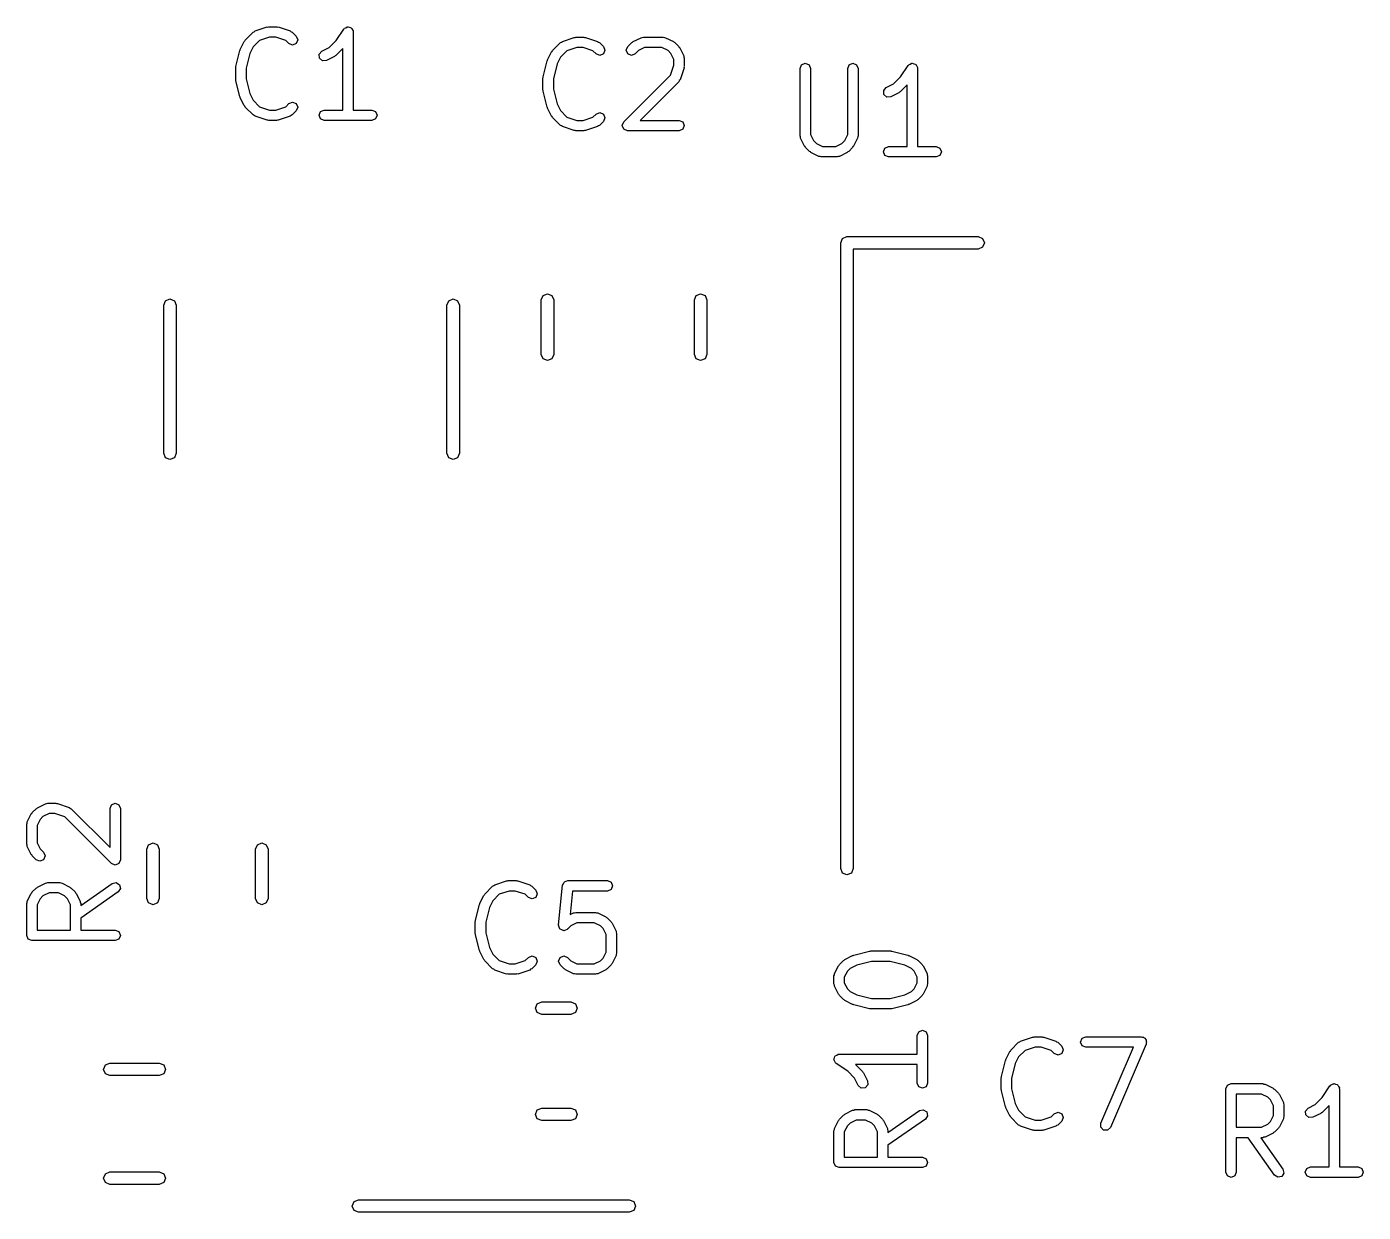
# Model space of a CAD drawing. Extents: x 122 to 172.6, y -115.2 to -66.6.
# Drawn here: x 134.01 to 146.85, y -78 to -66.61 of the extents above; entities that cross this region are included whole.
import ezdxf

# ---------------------------------------------------------------- set-up
doc = ezdxf.new("R2010")
doc.units = 0
doc.layers.add('BLACK', color=7, linetype='CONTINUOUS')

msp = doc.modelspace()

# ---------------------------------------------------------------- linework, layer by layer
at = {"layer": 'BLACK', "linetype": 'CONTINUOUS'}
for p, q in [((136.112264, -66.743825), (136.188454, -66.667635)), ((136.188454, -66.667635), (136.199205, -66.663181)), ((136.199205, -66.663181), (136.207998, -66.655556)), ((136.207998, -66.655556), (136.322284, -66.617461)), ((136.346208, -66.714895), (136.250817, -66.746691)), ((136.322284, -66.617461), (136.330492, -66.618044)), ((136.330492, -66.618044), (136.338095, -66.614895)), ((136.338095, -66.614895), (136.414286, -66.614895)), ((136.406173, -66.714895), (136.346208, -66.714895)), ((136.501561, -66.746691), (136.406173, -66.714895)), ((136.414286, -66.614895), (136.421889, -66.618044)), ((136.421889, -66.618044), (136.430097, -66.617461)), ((136.430097, -66.617461), (136.544382, -66.655556)), ((136.544382, -66.655556), (136.553172, -66.663179)), ((136.553172, -66.663179), (136.563926, -66.667634)), ((136.563926, -66.667634), (136.602022, -66.705729)), ((136.602022, -66.705729), (136.616666, -66.741084)), ((136.984953, -66.747325), (137.058398, -66.63716)), ((137.058398, -66.63716), (137.062675, -66.634295)), ((137.062675, -66.634295), (137.064645, -66.62954)), ((137.064645, -66.62954), (137.078097, -66.623967)), ((137.078097, -66.623967), (137.090195, -66.615866)), ((137.090195, -66.615866), (137.095244, -66.616864)), ((137.095244, -66.616864), (137.1, -66.614895)), ((137.1, -66.614895), (137.113452, -66.620467)), ((137.113452, -66.620467), (137.127735, -66.623293)), ((137.127735, -66.623293), (137.130599, -66.62757)), ((137.130599, -66.62757), (137.135355, -66.62954)), ((137.135355, -66.62954), (137.140927, -66.642992)), ((137.140927, -66.642992), (137.149029, -66.65509)), ((137.149029, -66.65509), (137.14803, -66.660139)), ((137.14803, -66.660139), (137.15, -66.664895)), ((137.15, -66.664895), (137.15, -67.414895)), ((139.157998, -66.755556), (139.272284, -66.717461)), ((139.272284, -66.717461), (139.280492, -66.718044)), ((139.280492, -66.718044), (139.288095, -66.714895)), ((139.288095, -66.714895), (139.364286, -66.714895)), ((139.364286, -66.714895), (139.371889, -66.718044)), ((139.371889, -66.718044), (139.380097, -66.717461)), ((139.380097, -66.717461), (139.494382, -66.755556)), ((139.837163, -66.758269), (139.913353, -66.720174)), ((139.913353, -66.720174), (139.924961, -66.719348)), ((139.924961, -66.719348), (139.935714, -66.714895)), ((139.935714, -66.714895), (140.12619, -66.714895)), ((140.12619, -66.714895), (140.136942, -66.719349)), ((140.136942, -66.719349), (140.14855, -66.720174)), ((140.14855, -66.720174), (140.224742, -66.758269)), ((136.022921, -66.995625), (136.061017, -66.843244)), ((136.061017, -66.843244), (136.0644, -66.838678)), ((136.0644, -66.838678), (136.064803, -66.833011)), ((136.064803, -66.833011), (136.102898, -66.756819)), ((136.102898, -66.756819), (136.109114, -66.751427)), ((136.109114, -66.751427), (136.112264, -66.743825)), ((136.188712, -66.808796), (136.1567, -66.87282)), ((136.250817, -66.746691), (136.188712, -66.808796)), ((136.531312, -66.776441), (136.501561, -66.746691)), ((136.566668, -66.791084), (136.531312, -66.776441)), ((136.602023, -66.77644), (136.566668, -66.791084)), ((136.616666, -66.741084), (136.602023, -66.77644)), ((136.823994, -66.877655), (136.849068, -66.848745)), ((136.849068, -66.848745), (136.918, -66.814278)), ((136.918, -66.814278), (136.984953, -66.747325)), ((137.05, -66.8237), (136.982975, -66.890726)), ((137.05, -67.414895), (137.05, -66.8237)), ((139.014803, -66.933011), (139.052898, -66.856819)), ((139.052898, -66.856819), (139.059114, -66.851427)), ((139.059114, -66.851427), (139.062264, -66.843825)), ((139.062264, -66.843825), (139.138454, -66.767635)), ((139.138454, -66.767635), (139.149205, -66.763181)), ((139.200817, -66.846691), (139.138712, -66.908796)), ((139.149205, -66.763181), (139.157998, -66.755556)), ((139.296208, -66.814895), (139.200817, -66.846691)), ((139.356173, -66.814895), (139.296208, -66.814895)), ((139.451561, -66.846691), (139.356173, -66.814895)), ((139.481312, -66.876441), (139.451561, -66.846691)), ((139.494382, -66.755556), (139.503172, -66.763179)), ((139.503172, -66.763179), (139.513926, -66.767634)), ((139.513926, -66.767634), (139.552022, -66.805729)), ((139.552022, -66.805729), (139.566666, -66.841084)), ((139.566666, -66.841084), (139.552023, -66.87644)), ((139.771428, -66.841084), (139.786073, -66.805729)), ((139.786072, -66.87644), (139.771428, -66.841084)), ((139.786073, -66.805729), (139.824169, -66.767634)), ((139.824169, -66.767634), (139.831771, -66.764485)), ((139.831771, -66.764485), (139.837163, -66.758269)), ((139.889142, -66.844082), (139.856783, -66.876441)), ((139.947517, -66.814895), (139.889142, -66.844082)), ((140.114388, -66.814895), (139.947517, -66.814895)), ((140.172764, -66.844083), (140.114388, -66.814895)), ((140.199384, -66.870704), (140.172764, -66.844083)), ((140.224742, -66.758269), (140.230133, -66.764485)), ((140.230133, -66.764485), (140.237736, -66.767635)), ((140.237736, -66.767635), (140.275831, -66.805729)), ((140.275831, -66.805729), (140.27898, -66.813333)), ((140.27898, -66.813333), (140.285197, -66.818725)), ((140.285197, -66.818725), (140.323293, -66.894916)), ((136.1567, -66.87282), (136.121428, -67.013907)), ((136.826707, -66.915826), (136.823994, -66.877655)), ((136.855617, -66.9409), (136.826707, -66.915826)), ((136.893788, -66.938187), (136.855617, -66.9409)), ((136.96998, -66.900092), (136.893788, -66.938187)), ((136.975371, -66.893875), (136.96998, -66.900092)), ((136.982975, -66.890726), (136.975371, -66.893875)), ((138.972921, -67.095625), (139.011017, -66.943244)), ((139.011017, -66.943244), (139.0144, -66.938678)), ((139.0144, -66.938678), (139.014803, -66.933011)), ((139.1067, -66.97282), (139.071428, -67.113907)), ((139.138712, -66.908796), (139.1067, -66.97282)), ((139.516668, -66.891084), (139.481312, -66.876441)), ((139.552023, -66.87644), (139.516668, -66.891084)), ((139.821427, -66.891085), (139.786072, -66.87644)), ((139.856783, -66.876441), (139.821427, -66.891085)), ((140.196774, -67.080743), (140.228571, -66.985353)), ((140.228571, -66.929078), (140.199384, -66.870704)), ((140.228571, -66.985353), (140.228571, -66.929078)), ((140.323293, -66.894916), (140.324117, -66.906525)), ((140.324117, -66.906525), (140.328571, -66.917276)), ((140.328571, -66.917276), (140.328571, -66.993466)), ((141.440476, -67.014895), (141.455121, -66.97954)), ((141.455121, -66.97954), (141.490476, -66.964895)), ((141.490476, -66.964895), (141.525831, -66.97954)), ((141.525831, -66.97954), (141.540476, -67.014895)), ((141.897619, -67.014895), (141.912264, -66.97954)), ((141.912264, -66.97954), (141.947619, -66.964895)), ((141.947619, -66.964895), (141.982974, -66.97954)), ((141.982974, -66.97954), (141.997619, -67.014895)), ((142.477445, -66.98716), (142.481722, -66.984295)), ((142.481722, -66.984295), (142.483692, -66.97954)), ((142.483692, -66.97954), (142.497144, -66.973967)), ((142.497144, -66.973967), (142.509242, -66.965866)), ((142.509242, -66.965866), (142.514291, -66.966864)), ((142.514291, -66.966864), (142.519047, -66.964895)), ((142.519047, -66.964895), (142.532499, -66.970467)), ((142.532499, -66.970467), (142.546782, -66.973293)), ((142.546782, -66.973293), (142.549646, -66.97757)), ((142.549646, -66.97757), (142.554402, -66.97954)), ((142.554402, -66.97954), (142.559974, -66.992992)), ((136.021428, -67.007752), (136.023854, -67.001895)), ((136.021428, -67.122038), (136.021428, -67.007752)), ((136.023854, -67.001895), (136.022921, -66.995625)), ((136.121428, -67.013907), (136.121428, -67.115882)), ((138.971428, -67.107752), (138.973854, -67.101895)), ((138.971428, -67.222038), (138.971428, -67.107752)), ((138.973854, -67.101895), (138.972921, -67.095625)), ((139.071428, -67.113907), (139.071428, -67.215882)), ((139.747978, -67.52954), (140.196774, -67.080743)), ((140.326005, -67.009277), (140.28791, -67.123563)), ((140.328571, -66.993466), (140.325421, -67.001068)), ((140.325421, -67.001068), (140.326005, -67.009277)), ((141.440476, -67.662514), (141.440476, -67.014895)), ((141.540476, -67.014895), (141.540476, -67.650711)), ((141.897619, -67.65071), (141.897619, -67.014895)), ((141.997619, -67.014895), (141.997619, -67.662514)), ((142.337047, -67.164278), (142.404, -67.097325)), ((142.404, -67.097325), (142.477445, -66.98716)), ((142.559974, -66.992992), (142.568076, -67.00509)), ((142.568076, -67.00509), (142.567077, -67.010139)), ((142.567077, -67.010139), (142.569047, -67.014895)), ((142.569047, -67.014895), (142.569047, -67.764895)), ((136.023854, -67.127894), (136.021428, -67.122038)), ((136.022921, -67.134165), (136.023854, -67.127894)), ((136.061017, -67.286546), (136.022921, -67.134165)), ((136.121428, -67.115882), (136.156699, -67.256967)), ((138.973854, -67.227894), (138.971428, -67.222038)), ((138.972921, -67.234165), (138.973854, -67.227894)), ((139.011017, -67.386546), (138.972921, -67.234165)), ((139.071428, -67.215882), (139.106699, -67.356967)), ((140.275831, -67.143107), (139.904043, -67.514895)), ((140.280284, -67.132355), (140.275831, -67.143107)), ((140.28791, -67.123563), (140.280284, -67.132355)), ((142.243041, -67.227655), (142.268115, -67.198745)), ((142.245754, -67.265826), (142.243041, -67.227655)), ((142.268115, -67.198745), (142.337047, -67.164278)), ((142.402022, -67.240726), (142.394418, -67.243875)), ((142.469047, -67.1737), (142.402022, -67.240726)), ((142.469047, -67.764895), (142.469047, -67.1737)), ((136.0644, -67.291111), (136.061017, -67.286546)), ((136.064803, -67.29678), (136.0644, -67.291111)), ((136.102898, -67.37297), (136.064803, -67.29678)), ((136.156699, -67.256967), (136.188711, -67.32099)), ((136.188711, -67.32099), (136.250819, -67.383099)), ((136.501562, -67.383098), (136.531312, -67.353349)), ((136.531312, -67.353349), (136.566667, -67.338704)), ((136.566667, -67.338704), (136.602022, -67.353349)), ((136.602022, -67.353349), (136.616667, -67.388704)), ((139.106699, -67.356967), (139.138711, -67.42099)), ((142.274664, -67.2909), (142.245754, -67.265826)), ((142.312835, -67.288187), (142.274664, -67.2909)), ((142.389027, -67.250092), (142.312835, -67.288187)), ((142.394418, -67.243875), (142.389027, -67.250092)), ((136.109113, -67.37836), (136.102898, -67.37297)), ((136.112263, -67.385964), (136.109113, -67.37836)), ((136.188454, -67.462155), (136.112263, -67.385964)), ((136.199205, -67.466608), (136.188454, -67.462155)), ((136.207998, -67.474234), (136.199205, -67.466608)), ((136.322284, -67.512329), (136.207998, -67.474234)), ((136.250819, -67.383099), (136.346208, -67.414895)), ((136.346208, -67.414895), (136.406173, -67.414895)), ((136.406173, -67.414895), (136.501562, -67.383098)), ((136.544382, -67.474234), (136.430097, -67.512329)), ((136.553173, -67.466608), (136.544382, -67.474234)), ((136.563926, -67.462155), (136.553173, -67.466608)), ((136.602022, -67.424059), (136.563926, -67.462155)), ((136.616667, -67.388704), (136.602022, -67.424059)), ((136.821428, -67.464895), (136.836073, -67.42954)), ((136.836073, -67.50025), (136.821428, -67.464895)), ((136.836073, -67.42954), (136.871428, -67.414895)), ((136.871428, -67.414895), (137.05, -67.414895)), ((137.15, -67.414895), (137.328571, -67.414895)), ((137.328571, -67.414895), (137.363926, -67.42954)), ((137.363926, -67.42954), (137.378571, -67.464895)), ((137.378571, -67.464895), (137.363926, -67.50025)), ((139.0144, -67.391111), (139.011017, -67.386546)), ((139.014803, -67.39678), (139.0144, -67.391111)), ((139.052898, -67.47297), (139.014803, -67.39678)), ((139.059113, -67.47836), (139.052898, -67.47297)), ((139.062263, -67.485964), (139.059113, -67.47836)), ((139.138454, -67.562155), (139.062263, -67.485964)), ((139.138711, -67.42099), (139.200819, -67.483099)), ((139.200819, -67.483099), (139.296208, -67.514895)), ((139.356173, -67.514895), (139.451562, -67.483098)), ((139.451562, -67.483098), (139.481312, -67.453349)), ((139.481312, -67.453349), (139.516667, -67.438704)), ((139.516667, -67.438704), (139.552022, -67.453349)), ((139.552022, -67.453349), (139.566667, -67.488704)), ((139.566667, -67.488704), (139.552022, -67.524059)), ((136.330492, -67.511745), (136.322284, -67.512329)), ((136.338095, -67.514895), (136.330492, -67.511745)), ((136.414286, -67.514895), (136.338095, -67.514895)), ((136.421889, -67.511745), (136.414286, -67.514895)), ((136.430097, -67.512329), (136.421889, -67.511745)), ((136.871428, -67.514895), (136.836073, -67.50025)), ((137.1, -67.514895), (136.871428, -67.514895)), ((137.328571, -67.514895), (137.1, -67.514895)), ((137.363926, -67.50025), (137.328571, -67.514895)), ((139.149205, -67.566608), (139.138454, -67.562155)), ((139.157998, -67.574234), (139.149205, -67.566608)), ((139.272284, -67.612329), (139.157998, -67.574234)), ((139.280492, -67.611745), (139.272284, -67.612329)), ((139.288095, -67.614895), (139.280492, -67.611745)), ((139.364286, -67.614895), (139.288095, -67.614895)), ((139.296208, -67.514895), (139.356173, -67.514895)), ((139.371889, -67.611745), (139.364286, -67.614895)), ((139.380097, -67.612329), (139.371889, -67.611745)), ((139.494382, -67.574234), (139.380097, -67.612329)), ((139.503173, -67.566608), (139.494382, -67.574234)), ((139.513926, -67.562155), (139.503173, -67.566608)), ((139.552022, -67.524059), (139.513926, -67.562155)), ((139.733333, -67.564895), (139.747978, -67.52954)), ((139.747978, -67.60025), (139.733333, -67.564895)), ((139.783333, -67.614895), (139.747978, -67.60025)), ((140.278571, -67.614895), (139.783333, -67.614895)), ((139.904043, -67.514895), (140.278571, -67.514895)), ((140.278571, -67.514895), (140.313926, -67.52954)), ((140.313926, -67.60025), (140.278571, -67.614895)), ((140.313926, -67.52954), (140.328571, -67.564895)), ((140.328571, -67.564895), (140.313926, -67.60025)), ((141.444929, -67.673266), (141.440476, -67.662514)), ((141.445755, -67.684875), (141.444929, -67.673266)), ((141.48385, -67.761065), (141.445755, -67.684875)), ((141.540476, -67.650711), (141.569663, -67.709085)), ((141.569663, -67.709085), (141.596286, -67.735708)), ((141.596286, -67.735708), (141.65466, -67.764895)), ((141.783435, -67.764895), (141.841808, -67.735708)), ((141.841808, -67.735708), (141.868431, -67.709085)), ((141.868431, -67.709085), (141.897619, -67.65071)), ((141.99234, -67.684876), (141.954244, -67.761065)), ((141.993165, -67.673266), (141.99234, -67.684876)), ((141.997619, -67.662514), (141.993165, -67.673266)), ((141.490065, -67.766455), (141.48385, -67.761065)), ((141.493215, -67.774059), (141.490065, -67.766455)), ((141.53131, -67.812155), (141.493215, -67.774059)), ((141.538914, -67.815304), (141.53131, -67.812155)), ((141.544306, -67.821521), (141.538914, -67.815304)), ((141.620497, -67.859617), (141.544306, -67.821521)), ((141.632106, -67.860441), (141.620497, -67.859617)), ((141.642857, -67.864895), (141.632106, -67.860441)), ((141.795238, -67.864895), (141.642857, -67.864895)), ((141.65466, -67.764895), (141.783435, -67.764895)), ((141.80599, -67.860441), (141.795238, -67.864895)), ((141.817599, -67.859616), (141.80599, -67.860441)), ((141.893789, -67.821521), (141.817599, -67.859616)), ((141.89918, -67.815304), (141.893789, -67.821521)), ((141.906784, -67.812155), (141.89918, -67.815304)), ((141.944879, -67.774059), (141.906784, -67.812155)), ((141.948027, -67.766456), (141.944879, -67.774059)), ((141.954244, -67.761065), (141.948027, -67.766456)), ((142.240475, -67.814895), (142.25512, -67.77954)), ((142.25512, -67.85025), (142.240475, -67.814895)), ((142.25512, -67.77954), (142.290475, -67.764895)), ((142.290475, -67.864895), (142.25512, -67.85025)), ((142.290475, -67.764895), (142.469047, -67.764895)), ((142.519047, -67.864895), (142.290475, -67.864895)), ((142.747618, -67.864895), (142.519047, -67.864895)), ((142.569047, -67.764895), (142.747618, -67.764895)), ((142.747618, -67.764895), (142.782973, -67.77954)), ((142.782973, -67.85025), (142.747618, -67.864895)), ((142.782973, -67.77954), (142.797618, -67.814895)), ((142.797618, -67.814895), (142.782973, -67.85025)), ((141.83, -68.69), (141.847574, -68.647574)), ((141.847574, -68.647574), (141.89, -68.63)), ((141.89, -68.63), (143.15, -68.63)), ((143.15, -68.63), (143.192426, -68.647574)), ((143.192426, -68.647574), (143.21, -68.69)), ((141.83, -74.7), (141.83, -68.69)), ((143.15, -68.75), (141.95, -68.75)), ((141.95, -68.75), (141.95, -74.7)), ((143.192426, -68.732426), (143.15, -68.75)), ((143.21, -68.69), (143.192426, -68.732426)), ((135.33, -69.288748), (135.347574, -69.246322)), ((135.33, -70.711252), (135.33, -69.288748)), ((135.347574, -69.246322), (135.39, -69.228748)), ((135.39, -69.228748), (135.432426, -69.246322)), ((135.432426, -69.246322), (135.45, -69.288748)), ((135.45, -69.288748), (135.45, -70.711252)), ((138.05, -69.288748), (138.067574, -69.246322)), ((138.05, -70.711252), (138.05, -69.288748)), ((138.067574, -69.246322), (138.11, -69.228748)), ((138.11, -69.228748), (138.152426, -69.246322)), ((138.152426, -69.246322), (138.17, -69.288748)), ((138.17, -69.288748), (138.17, -70.711252)), ((138.955, -69.238748), (138.972574, -69.196322)), ((138.955, -69.761252), (138.955, -69.238748)), ((138.972574, -69.196322), (139.015, -69.178748)), ((139.015, -69.178748), (139.057426, -69.196322)), ((139.057426, -69.196322), (139.075, -69.238748)), ((139.075, -69.238748), (139.075, -69.761252)), ((140.425, -69.238748), (140.442574, -69.196322)), ((140.425, -69.761252), (140.425, -69.238748)), ((140.442574, -69.196322), (140.485, -69.178748)), ((140.485, -69.178748), (140.527426, -69.196322)), ((140.527426, -69.196322), (140.545, -69.238748)), ((140.545, -69.238748), (140.545, -69.761252)), ((138.972574, -69.803678), (138.955, -69.761252)), ((139.015, -69.821252), (138.972574, -69.803678)), ((139.057426, -69.803678), (139.015, -69.821252)), ((139.075, -69.761252), (139.057426, -69.803678)), ((140.442574, -69.803678), (140.425, -69.761252)), ((140.485, -69.821252), (140.442574, -69.803678)), ((140.527426, -69.803678), (140.485, -69.821252)), ((140.545, -69.761252), (140.527426, -69.803678)), ((135.347574, -70.753678), (135.33, -70.711252)), ((135.39, -70.771252), (135.347574, -70.753678)), ((135.432426, -70.753678), (135.39, -70.771252)), ((135.45, -70.711252), (135.432426, -70.753678)), ((138.067574, -70.753678), (138.05, -70.711252)), ((138.11, -70.771252), (138.067574, -70.753678)), ((138.152426, -70.753678), (138.11, -70.771252)), ((138.17, -70.711252), (138.152426, -70.753678)), ((134.058269, -74.175257), (134.064485, -74.169865)), ((134.064485, -74.169865), (134.067635, -74.162263)), ((134.067635, -74.162263), (134.105729, -74.124168)), ((134.105729, -74.124168), (134.113333, -74.121018)), ((134.113333, -74.121018), (134.118725, -74.114802)), ((134.118725, -74.114802), (134.194916, -74.076706)), ((134.229079, -74.171428), (134.170704, -74.200614)), ((134.194916, -74.076706), (134.206525, -74.075881)), ((134.206525, -74.075881), (134.217276, -74.071428)), ((134.217276, -74.071428), (134.293466, -74.071428)), ((134.285353, -74.171428), (134.229079, -74.171428)), ((134.380743, -74.203224), (134.285353, -74.171428)), ((134.293466, -74.071428), (134.301068, -74.074577)), ((134.301068, -74.074577), (134.309277, -74.073994)), ((134.309277, -74.073994), (134.423563, -74.112089)), ((134.423563, -74.112089), (134.432355, -74.119714)), ((134.432355, -74.119714), (134.443107, -74.124168)), ((134.443107, -74.124168), (134.814895, -74.495956)), ((134.814895, -74.121428), (134.82954, -74.086073)), ((134.814895, -74.495956), (134.814895, -74.121428)), ((134.82954, -74.086073), (134.864895, -74.071428)), ((134.864895, -74.071428), (134.90025, -74.086073)), ((134.90025, -74.086073), (134.914895, -74.121428)), ((134.914895, -74.121428), (134.914895, -74.616666)), ((134.014895, -74.273809), (134.019349, -74.263056)), ((134.014895, -74.464285), (134.014895, -74.273809)), ((134.019349, -74.263056), (134.020174, -74.251449)), ((134.020174, -74.251449), (134.058269, -74.175257)), ((134.144083, -74.227234), (134.114895, -74.285611)), ((134.114895, -74.285611), (134.114895, -74.452482)), ((134.170704, -74.200614), (134.144083, -74.227234)), ((134.82954, -74.652021), (134.380743, -74.203224)), ((134.019348, -74.475037), (134.014895, -74.464285)), ((134.020174, -74.486646), (134.019348, -74.475037)), ((134.058269, -74.562836), (134.020174, -74.486646)), ((134.114895, -74.452482), (134.144082, -74.510856)), ((134.144082, -74.510856), (134.176441, -74.543216)), ((134.176441, -74.543216), (134.191084, -74.578572)), ((135.1675, -74.512742), (135.185074, -74.470316)), ((135.1675, -74.987258), (135.1675, -74.512742)), ((135.185074, -74.470316), (135.2275, -74.452742)), ((135.2275, -74.452742), (135.269926, -74.470316)), ((135.269926, -74.470316), (135.2875, -74.512742)), ((135.2875, -74.512742), (135.2875, -74.987258)), ((136.2125, -74.512742), (136.230074, -74.470316)), ((136.2125, -74.987258), (136.2125, -74.512742)), ((136.230074, -74.470316), (136.2725, -74.452742)), ((136.2725, -74.452742), (136.314926, -74.470316)), ((136.314926, -74.470316), (136.3325, -74.512742)), ((136.3325, -74.512742), (136.3325, -74.987258)), ((134.064484, -74.568226), (134.058269, -74.562836)), ((134.067634, -74.57583), (134.064484, -74.568226)), ((134.105729, -74.613926), (134.067634, -74.57583)), ((134.141084, -74.62857), (134.105729, -74.613926)), ((134.17644, -74.613927), (134.141084, -74.62857)), ((134.191084, -74.578572), (134.17644, -74.613927)), ((134.864895, -74.666666), (134.82954, -74.652021)), ((134.90025, -74.652021), (134.864895, -74.666666)), ((134.914895, -74.616666), (134.90025, -74.652021)), ((141.847574, -74.742426), (141.83, -74.7)), ((141.89, -74.76), (141.847574, -74.742426)), ((141.932426, -74.742426), (141.89, -74.76)), ((141.95, -74.7), (141.932426, -74.742426)), ((134.020174, -75.013352), (134.058269, -74.937162)), ((134.058269, -74.937162), (134.064485, -74.93177)), ((134.064485, -74.93177), (134.067635, -74.924168)), ((134.067635, -74.924168), (134.105729, -74.886073)), ((134.105729, -74.886073), (134.113332, -74.882923)), ((134.113332, -74.882923), (134.118724, -74.876707)), ((134.118724, -74.876707), (134.194915, -74.838611)), ((134.229079, -74.933332), (134.170703, -74.96252)), ((134.194915, -74.838611), (134.206523, -74.837785)), ((134.206523, -74.837785), (134.217276, -74.833332)), ((134.217276, -74.833332), (134.331561, -74.833332)), ((134.319758, -74.933332), (134.229079, -74.933332)), ((134.378134, -74.96252), (134.319758, -74.933332)), ((134.331561, -74.833332), (134.342313, -74.837785)), ((134.342313, -74.837785), (134.353922, -74.838611)), ((134.353922, -74.838611), (134.430113, -74.876707)), ((134.430113, -74.876707), (134.435504, -74.882923)), ((134.435504, -74.882923), (134.443107, -74.886073)), ((134.443107, -74.886073), (134.481202, -74.924167)), ((134.481202, -74.924167), (134.484351, -74.93177)), ((134.484351, -74.93177), (134.490568, -74.937162)), ((134.490568, -74.937162), (134.528663, -75.013352)), ((134.533942, -75.053966), (134.836222, -74.842371)), ((134.893568, -74.924294), (134.533942, -75.176032)), ((134.836222, -74.842371), (134.873584, -74.834093)), ((134.873584, -74.834093), (134.905856, -74.854659)), ((134.914133, -74.892021), (134.893568, -74.924294)), ((134.905856, -74.854659), (134.914133, -74.892021)), ((138.412264, -74.943825), (138.488454, -74.867635)), ((138.488454, -74.867635), (138.499205, -74.863181)), ((138.499205, -74.863181), (138.507998, -74.855556)), ((138.507998, -74.855556), (138.622284, -74.817461)), ((138.646208, -74.914895), (138.550817, -74.946691)), ((138.622284, -74.817461), (138.630492, -74.818044)), ((138.630492, -74.818044), (138.638095, -74.814895)), ((138.638095, -74.814895), (138.714286, -74.814895)), ((138.706173, -74.914895), (138.646208, -74.914895)), ((138.801561, -74.946691), (138.706173, -74.914895)), ((138.714286, -74.814895), (138.721889, -74.818044)), ((138.721889, -74.818044), (138.730097, -74.817461)), ((138.730097, -74.817461), (138.844382, -74.855556)), ((138.844382, -74.855556), (138.853172, -74.863179)), ((138.853172, -74.863179), (138.863926, -74.867634)), ((138.863926, -74.867634), (138.902022, -74.905729)), ((138.902022, -74.905729), (138.916666, -74.941084)), ((138.916666, -74.941084), (138.902023, -74.97644)), ((139.121676, -75.240872), (139.159772, -74.85992)), ((139.159772, -74.85992), (139.167728, -74.845087)), ((139.167728, -74.845087), (139.174169, -74.82954)), ((139.174169, -74.82954), (139.176612, -74.828528)), ((139.176612, -74.828528), (139.177862, -74.826198)), ((139.177862, -74.826198), (139.193973, -74.821336)), ((139.193973, -74.821336), (139.209524, -74.814895)), ((139.209524, -74.814895), (139.590476, -74.814895)), ((139.254773, -74.914895), (139.232211, -75.140506)), ((139.590476, -74.914895), (139.254773, -74.914895)), ((139.590476, -74.814895), (139.625831, -74.82954)), ((139.625831, -74.90025), (139.590476, -74.914895)), ((139.625831, -74.82954), (139.640476, -74.864895)), ((139.640476, -74.864895), (139.625831, -74.90025)), ((134.014895, -75.035713), (134.019348, -75.02496)), ((134.014895, -75.340475), (134.014895, -75.035713)), ((134.019348, -75.02496), (134.020174, -75.013352)), ((134.144082, -74.98914), (134.114895, -75.047516)), ((134.114895, -75.047516), (134.114895, -75.290475)), ((134.170703, -74.96252), (134.144082, -74.98914)), ((134.404754, -74.989141), (134.378134, -74.96252)), ((134.433942, -75.047516), (134.404754, -74.989141)), ((134.433942, -75.290475), (134.433942, -75.047516)), ((134.528663, -75.013352), (134.529488, -75.02496)), ((134.529488, -75.02496), (134.533942, -75.035713)), ((134.533942, -75.035713), (134.533942, -75.053966)), ((135.185074, -75.029684), (135.1675, -74.987258)), ((135.2275, -75.047258), (135.185074, -75.029684)), ((135.269926, -75.029684), (135.2275, -75.047258)), ((135.2875, -74.987258), (135.269926, -75.029684)), ((136.230074, -75.029684), (136.2125, -74.987258)), ((136.2725, -75.047258), (136.230074, -75.029684)), ((136.314926, -75.029684), (136.2725, -75.047258)), ((136.3325, -74.987258), (136.314926, -75.029684)), ((138.322921, -75.195625), (138.361017, -75.043244)), ((138.361017, -75.043244), (138.3644, -75.038678)), ((138.3644, -75.038678), (138.364803, -75.033011)), ((138.364803, -75.033011), (138.402898, -74.956819)), ((138.402898, -74.956819), (138.409114, -74.951427)), ((138.409114, -74.951427), (138.412264, -74.943825)), ((138.488712, -75.008796), (138.4567, -75.07282)), ((138.550817, -74.946691), (138.488712, -75.008796)), ((138.831312, -74.976441), (138.801561, -74.946691)), ((138.866668, -74.991084), (138.831312, -74.976441)), ((138.902023, -74.97644), (138.866668, -74.991084)), ((134.533942, -75.176032), (134.533942, -75.290475)), ((138.323854, -75.201895), (138.322921, -75.195625)), ((138.4567, -75.07282), (138.421428, -75.213907)), ((139.232211, -75.140506), (139.263353, -75.124936)), ((139.263353, -75.124936), (139.274961, -75.12411)), ((139.274961, -75.12411), (139.285714, -75.119657)), ((139.285714, -75.119657), (139.47619, -75.119657)), ((139.47619, -75.119657), (139.486942, -75.124111)), ((139.486942, -75.124111), (139.49855, -75.124936)), ((139.49855, -75.124936), (139.574742, -75.163031)), ((139.574742, -75.163031), (139.580133, -75.169247)), ((139.580133, -75.169247), (139.587736, -75.172397)), ((139.587736, -75.172397), (139.625831, -75.210491)), ((134.114895, -75.290475), (134.433942, -75.290475)), ((134.533942, -75.290475), (134.864895, -75.290475)), ((134.864895, -75.290475), (134.90025, -75.30512)), ((134.90025, -75.30512), (134.914895, -75.340475)), ((138.321428, -75.207752), (138.323854, -75.201895)), ((138.321428, -75.322038), (138.321428, -75.207752)), ((138.323854, -75.327894), (138.321428, -75.322038)), ((138.322921, -75.334165), (138.323854, -75.327894)), ((138.421428, -75.213907), (138.421428, -75.315882)), ((138.421428, -75.315882), (138.456699, -75.456967)), ((139.121428, -75.245846), (139.122439, -75.243403)), ((139.127867, -75.261394), (139.121428, -75.245846)), ((139.122439, -75.243403), (139.121676, -75.240872)), ((139.13273, -75.277509), (139.127867, -75.261394)), ((139.13506, -75.278758), (139.13273, -75.277509)), ((139.136072, -75.281202), (139.13506, -75.278758)), ((139.151622, -75.287643), (139.136072, -75.281202)), ((139.166453, -75.295599), (139.151622, -75.287643)), ((139.168984, -75.294835), (139.166453, -75.295599)), ((139.171427, -75.295847), (139.168984, -75.294835)), ((139.186975, -75.289407), (139.171427, -75.295847)), ((139.20309, -75.284545), (139.186975, -75.289407)), ((139.204339, -75.282214), (139.20309, -75.284545)), ((139.206783, -75.281203), (139.204339, -75.282214)), ((139.239142, -75.248844), (139.206783, -75.281203)), ((139.297517, -75.219657), (139.239142, -75.248844)), ((139.464388, -75.219657), (139.297517, -75.219657)), ((139.522764, -75.248845), (139.464388, -75.219657)), ((139.549384, -75.275466), (139.522764, -75.248845)), ((139.578571, -75.33384), (139.549384, -75.275466)), ((139.625831, -75.210491), (139.62898, -75.218095)), ((139.62898, -75.218095), (139.635197, -75.223487)), ((139.635197, -75.223487), (139.673293, -75.299678)), ((139.673293, -75.299678), (139.674117, -75.311287)), ((139.674117, -75.311287), (139.678571, -75.322038)), ((139.678571, -75.322038), (139.678571, -75.512514)), ((134.02954, -75.37583), (134.014895, -75.340475)), ((134.064895, -75.390475), (134.02954, -75.37583)), ((134.483942, -75.390475), (134.064895, -75.390475)), ((134.864895, -75.390475), (134.483942, -75.390475)), ((134.90025, -75.37583), (134.864895, -75.390475)), ((134.914895, -75.340475), (134.90025, -75.37583)), ((138.361017, -75.486546), (138.322921, -75.334165)), ((139.578571, -75.500711), (139.578571, -75.33384)), ((138.3644, -75.491111), (138.361017, -75.486546)), ((138.364803, -75.49678), (138.3644, -75.491111)), ((138.402898, -75.57297), (138.364803, -75.49678)), ((138.409113, -75.57836), (138.402898, -75.57297)), ((138.412263, -75.585964), (138.409113, -75.57836)), ((138.456699, -75.456967), (138.488711, -75.52099)), ((138.488711, -75.52099), (138.550819, -75.583099)), ((138.550819, -75.583099), (138.646208, -75.614895)), ((138.706173, -75.614895), (138.801562, -75.583098)), ((138.801562, -75.583098), (138.831312, -75.553349)), ((138.831312, -75.553349), (138.866667, -75.538704)), ((138.866667, -75.538704), (138.902022, -75.553349)), ((138.902022, -75.553349), (138.916667, -75.588704)), ((139.121428, -75.588704), (139.136073, -75.553349)), ((139.136073, -75.553349), (139.171428, -75.538704)), ((139.171428, -75.538704), (139.206783, -75.553349)), ((139.206783, -75.553349), (139.239141, -75.585707)), ((139.522762, -75.585707), (139.549383, -75.559085)), ((139.549383, -75.559085), (139.578571, -75.500711)), ((139.673292, -75.534875), (139.635197, -75.611065)), ((139.674117, -75.523266), (139.673292, -75.534875)), ((139.678571, -75.512514), (139.674117, -75.523266)), ((141.817635, -75.619406), (141.855729, -75.581311)), ((141.855729, -75.581311), (141.863333, -75.578161)), ((141.863333, -75.578161), (141.868725, -75.571945)), ((141.868725, -75.571945), (141.944916, -75.533849)), ((141.944916, -75.533849), (141.950584, -75.533446)), ((141.950584, -75.533446), (141.955149, -75.530064)), ((141.955149, -75.530064), (142.107531, -75.491969)), ((142.107531, -75.491969), (142.1138, -75.492902)), ((142.1138, -75.492902), (142.119657, -75.490476)), ((142.119657, -75.490476), (142.310133, -75.490476)), ((142.310133, -75.490476), (142.315989, -75.492902)), ((142.315989, -75.492902), (142.32226, -75.491969)), ((142.32226, -75.491969), (142.474641, -75.530064)), ((142.474641, -75.530064), (142.479207, -75.533447)), ((142.479207, -75.533447), (142.484875, -75.53385)), ((142.484875, -75.53385), (142.561065, -75.571945)), ((142.561065, -75.571945), (142.566455, -75.57816)), ((142.566455, -75.57816), (142.574059, -75.58131)), ((142.574059, -75.58131), (142.612155, -75.619405)), ((138.488454, -75.662155), (138.412263, -75.585964)), ((138.499205, -75.666608), (138.488454, -75.662155)), ((138.507998, -75.674234), (138.499205, -75.666608)), ((138.622284, -75.712329), (138.507998, -75.674234)), ((138.630492, -75.711745), (138.622284, -75.712329)), ((138.638095, -75.714895), (138.630492, -75.711745)), ((138.646208, -75.614895), (138.706173, -75.614895)), ((138.721889, -75.711745), (138.714286, -75.714895)), ((138.730097, -75.712329), (138.721889, -75.711745)), ((138.844382, -75.674234), (138.730097, -75.712329)), ((138.853173, -75.666608), (138.844382, -75.674234)), ((138.863926, -75.662155), (138.853173, -75.666608)), ((138.902022, -75.624059), (138.863926, -75.662155)), ((138.916667, -75.588704), (138.902022, -75.624059)), ((139.136073, -75.624059), (139.121428, -75.588704)), ((139.174169, -75.662155), (139.136073, -75.624059)), ((139.181771, -75.665304), (139.174169, -75.662155)), ((139.187163, -75.671521), (139.181771, -75.665304)), ((139.263353, -75.709616), (139.187163, -75.671521)), ((139.239141, -75.585707), (139.297517, -75.614895)), ((139.274961, -75.710441), (139.263353, -75.709616)), ((139.285714, -75.714895), (139.274961, -75.710441)), ((139.297517, -75.614895), (139.464388, -75.614895)), ((139.464388, -75.614895), (139.522762, -75.585707)), ((139.486942, -75.71044), (139.47619, -75.714895)), ((139.49855, -75.709616), (139.486942, -75.71044)), ((139.574742, -75.671521), (139.49855, -75.709616)), ((139.580133, -75.665304), (139.574742, -75.671521)), ((139.587737, -75.662155), (139.580133, -75.665304)), ((139.625832, -75.624059), (139.587737, -75.662155)), ((139.62898, -75.616456), (139.625832, -75.624059)), ((139.635197, -75.611065), (139.62898, -75.616456)), ((141.769349, -75.720199), (141.770174, -75.708592)), ((141.770174, -75.708592), (141.808269, -75.6324)), ((141.808269, -75.6324), (141.814485, -75.627008)), ((141.814485, -75.627008), (141.817635, -75.619406)), ((141.894083, -75.684377), (141.864895, -75.742754)), ((141.920704, -75.657757), (141.894083, -75.684377)), ((141.984726, -75.625747), (141.920704, -75.657757)), ((142.125812, -75.590476), (141.984726, -75.625747)), ((142.303978, -75.590476), (142.125812, -75.590476)), ((142.445062, -75.625746), (142.303978, -75.590476)), ((142.509085, -75.657758), (142.445062, -75.625746)), ((142.535708, -75.684381), (142.509085, -75.657758)), ((142.564895, -75.742754), (142.535708, -75.684381)), ((142.612155, -75.619405), (142.615304, -75.627009)), ((142.615304, -75.627009), (142.621521, -75.632401)), ((142.621521, -75.632401), (142.659617, -75.708592)), ((142.659617, -75.708592), (142.660441, -75.720201)), ((138.714286, -75.714895), (138.638095, -75.714895)), ((139.47619, -75.714895), (139.285714, -75.714895)), ((141.764895, -75.730952), (141.769349, -75.720199)), ((141.764895, -75.807142), (141.764895, -75.730952)), ((141.769349, -75.817894), (141.764895, -75.807142)), ((141.770174, -75.829502), (141.769349, -75.817894)), ((141.808269, -75.905694), (141.770174, -75.829502)), ((141.864895, -75.742754), (141.864895, -75.795339)), ((141.864895, -75.795339), (141.894083, -75.853716)), ((142.535708, -75.853712), (142.564895, -75.795339)), ((142.564895, -75.795339), (142.564895, -75.742754)), ((142.659617, -75.829502), (142.621521, -75.905693)), ((142.660441, -75.817892), (142.659617, -75.829502)), ((142.660441, -75.720201), (142.664895, -75.730952)), ((142.664895, -75.807142), (142.660441, -75.817892)), ((142.664895, -75.730952), (142.664895, -75.807142)), ((141.814485, -75.911085), (141.808269, -75.905694)), ((141.817635, -75.918688), (141.814485, -75.911085)), ((141.855729, -75.956783), (141.817635, -75.918688)), ((141.863333, -75.959932), (141.855729, -75.956783)), ((141.868725, -75.966149), (141.863333, -75.959932)), ((141.944916, -76.004245), (141.868725, -75.966149)), ((141.894083, -75.853716), (141.920704, -75.880336)), ((141.920704, -75.880336), (141.984726, -75.912346)), ((141.984726, -75.912346), (142.125812, -75.947619)), ((142.125812, -75.947619), (142.303978, -75.947619)), ((142.303978, -75.947619), (142.445062, -75.912347)), ((142.445062, -75.912347), (142.509085, -75.880335)), ((142.561065, -75.966149), (142.484875, -76.004244)), ((142.509085, -75.880335), (142.535708, -75.853712)), ((142.566455, -75.959933), (142.561065, -75.966149)), ((142.574059, -75.956784), (142.566455, -75.959933)), ((142.612155, -75.918689), (142.574059, -75.956784)), ((142.615304, -75.911084), (142.612155, -75.918689)), ((142.621521, -75.905693), (142.615304, -75.911084)), ((138.89942, -76.04), (138.916994, -75.997574)), ((138.916994, -76.082426), (138.89942, -76.04)), ((138.916994, -75.997574), (138.95942, -75.98)), ((138.95942, -76.1), (138.916994, -76.082426)), ((138.95942, -75.98), (139.24058, -75.98)), ((139.24058, -75.98), (139.283006, -75.997574)), ((139.283006, -76.082426), (139.24058, -76.1)), ((139.283006, -75.997574), (139.30058, -76.04)), ((139.30058, -76.04), (139.283006, -76.082426)), ((141.950584, -76.004647), (141.944916, -76.004245)), ((141.955149, -76.00803), (141.950584, -76.004647)), ((142.10753, -76.046126), (141.955149, -76.00803)), ((142.1138, -76.045192), (142.10753, -76.046126)), ((142.119657, -76.047619), (142.1138, -76.045192)), ((142.310133, -76.047619), (142.119657, -76.047619)), ((142.315989, -76.045192), (142.310133, -76.047619)), ((142.32226, -76.046126), (142.315989, -76.045192)), ((142.474641, -76.00803), (142.32226, -76.046126)), ((142.479206, -76.004646), (142.474641, -76.00803)), ((142.484875, -76.004244), (142.479206, -76.004646)), ((139.24058, -76.1), (138.95942, -76.1)), ((142.564895, -76.302381), (142.57954, -76.267026)), ((142.564895, -76.480952), (142.564895, -76.302381)), ((142.57954, -76.267026), (142.614895, -76.252381)), ((142.614895, -76.252381), (142.65025, -76.267026)), ((142.65025, -76.267026), (142.664895, -76.302381)), ((142.664895, -76.302381), (142.664895, -76.759524)), ((143.557998, -76.355556), (143.672284, -76.317461)), ((143.672284, -76.317461), (143.680492, -76.318044)), ((143.680492, -76.318044), (143.688095, -76.314895)), ((143.688095, -76.314895), (143.764286, -76.314895)), ((143.764286, -76.314895), (143.771889, -76.318044)), ((143.771889, -76.318044), (143.780097, -76.317461)), ((143.780097, -76.317461), (143.894382, -76.355556)), ((144.133333, -76.364895), (144.147978, -76.32954)), ((144.147978, -76.32954), (144.183333, -76.314895)), ((144.183333, -76.314895), (144.716667, -76.314895)), ((144.716667, -76.314895), (144.726126, -76.318813)), ((144.726126, -76.318813), (144.736363, -76.318938)), ((144.736363, -76.318938), (144.743104, -76.325846)), ((144.743104, -76.325846), (144.752022, -76.32954)), ((144.752022, -76.32954), (144.75594, -76.338999)), ((144.75594, -76.338999), (144.76309, -76.346326)), ((144.76309, -76.346326), (144.762972, -76.355975)), ((141.792992, -76.490024), (141.80509, -76.481923)), ((141.80509, -76.481923), (141.810139, -76.482921)), ((141.810139, -76.482921), (141.814895, -76.480952)), ((141.814895, -76.480952), (142.564895, -76.480952)), ((143.414803, -76.533011), (143.452898, -76.456819)), ((143.452898, -76.456819), (143.459114, -76.451427)), ((143.459114, -76.451427), (143.462264, -76.443825)), ((143.462264, -76.443825), (143.538454, -76.367635)), ((143.538454, -76.367635), (143.549205, -76.363181)), ((143.600817, -76.446691), (143.538712, -76.508796)), ((143.549205, -76.363181), (143.557998, -76.355556)), ((143.696208, -76.414895), (143.600817, -76.446691)), ((143.756173, -76.414895), (143.696208, -76.414895)), ((143.851561, -76.446691), (143.756173, -76.414895)), ((143.881312, -76.476441), (143.851561, -76.446691)), ((143.916668, -76.491084), (143.881312, -76.476441)), ((143.894382, -76.355556), (143.903172, -76.363179)), ((143.903172, -76.363179), (143.913926, -76.367634)), ((143.913926, -76.367634), (143.952022, -76.405729)), ((143.952023, -76.47644), (143.916668, -76.491084)), ((143.952022, -76.405729), (143.966666, -76.441084)), ((143.966666, -76.441084), (143.952023, -76.47644)), ((144.147978, -76.40025), (144.133333, -76.364895)), ((144.183333, -76.414895), (144.147978, -76.40025)), ((144.64084, -76.414895), (144.183333, -76.414895)), ((144.327852, -77.145199), (144.64084, -76.414895)), ((144.762624, -76.384591), (144.419766, -77.184591)), ((144.762748, -76.374354), (144.762624, -76.384591)), ((144.766667, -76.364895), (144.762748, -76.374354)), ((144.762972, -76.355975), (144.766667, -76.364895)), ((134.752742, -76.6275), (134.770316, -76.585074)), ((134.770316, -76.585074), (134.812742, -76.5675)), ((134.812742, -76.5675), (135.287258, -76.5675)), ((135.287258, -76.5675), (135.329684, -76.585074)), ((135.329684, -76.585074), (135.347258, -76.6275)), ((141.764895, -76.530952), (141.770467, -76.517499)), ((141.766864, -76.535707), (141.764895, -76.530952)), ((141.765866, -76.540757), (141.766864, -76.535707)), ((141.773967, -76.552854), (141.765866, -76.540757)), ((141.770467, -76.517499), (141.773293, -76.503217)), ((141.773293, -76.503217), (141.77757, -76.500352)), ((141.77954, -76.566307), (141.773967, -76.552854)), ((141.77757, -76.500352), (141.77954, -76.495597)), ((141.77954, -76.495597), (141.792992, -76.490024)), ((141.784295, -76.568276), (141.77954, -76.566307)), ((141.78716, -76.572554), (141.784295, -76.568276)), ((141.897323, -76.645996), (141.78716, -76.572554)), ((142.564895, -76.580952), (141.9737, -76.580952)), ((141.9737, -76.580952), (142.040726, -76.647978)), ((142.564895, -76.759524), (142.564895, -76.580952)), ((143.372921, -76.695625), (143.411017, -76.543244)), ((143.411017, -76.543244), (143.4144, -76.538678)), ((143.4144, -76.538678), (143.414803, -76.533011)), ((143.5067, -76.57282), (143.471428, -76.713907)), ((143.538712, -76.508796), (143.5067, -76.57282)), ((134.770316, -76.669926), (134.752742, -76.6275)), ((134.812742, -76.6875), (134.770316, -76.669926)), ((135.287258, -76.6875), (134.812742, -76.6875)), ((135.329684, -76.669926), (135.287258, -76.6875)), ((135.347258, -76.6275), (135.329684, -76.669926)), ((141.964279, -76.712952), (141.897323, -76.645996)), ((141.998745, -76.781885), (141.964279, -76.712952)), ((142.040726, -76.647978), (142.043875, -76.655581)), ((142.043875, -76.655581), (142.050092, -76.660973)), ((142.050092, -76.660973), (142.088188, -76.737164)), ((142.088188, -76.737164), (142.0909, -76.775336)), ((143.371428, -76.707752), (143.373854, -76.701895)), ((143.371428, -76.822038), (143.371428, -76.707752)), ((143.373854, -76.701895), (143.372921, -76.695625)), ((143.471428, -76.713907), (143.471428, -76.815882)), ((142.027655, -76.806958), (141.998745, -76.781885)), ((142.065826, -76.804246), (142.027655, -76.806958)), ((142.0909, -76.775336), (142.065826, -76.804246)), ((142.57954, -76.794879), (142.564895, -76.759524)), ((142.614895, -76.809524), (142.57954, -76.794879)), ((142.65025, -76.794879), (142.614895, -76.809524)), ((142.664895, -76.759524), (142.65025, -76.794879)), ((143.373854, -76.827894), (143.371428, -76.822038)), ((143.372921, -76.834165), (143.373854, -76.827894)), ((143.411017, -76.986546), (143.372921, -76.834165)), ((143.471428, -76.815882), (143.506699, -76.956967)), ((145.528571, -76.814895), (145.543216, -76.77954)), ((145.528571, -77.614895), (145.528571, -76.814895)), ((145.543216, -76.77954), (145.578571, -76.764895)), ((145.578571, -76.764895), (145.883333, -76.764895)), ((145.87153, -76.864895), (145.628571, -76.864895)), ((145.628571, -76.864895), (145.628571, -77.183942)), ((145.929905, -76.894082), (145.87153, -76.864895)), ((145.883333, -76.764895), (145.894085, -76.769348)), ((145.894085, -76.769348), (145.905694, -76.770174)), ((145.905694, -76.770174), (145.981884, -76.808269)), ((145.981884, -76.808269), (145.987275, -76.814485)), ((145.987275, -76.814485), (145.994878, -76.817635)), ((145.994878, -76.817635), (146.032973, -76.855729)), ((146.032973, -76.855729), (146.036122, -76.863332)), ((146.036122, -76.863332), (146.042339, -76.868724)), ((146.454, -76.897325), (146.527445, -76.78716)), ((146.527445, -76.78716), (146.531722, -76.784295)), ((146.531722, -76.784295), (146.533692, -76.77954)), ((146.533692, -76.77954), (146.547144, -76.773967)), ((146.547144, -76.773967), (146.559242, -76.765866)), ((146.559242, -76.765866), (146.564291, -76.766864)), ((146.564291, -76.766864), (146.569047, -76.764895)), ((146.569047, -76.764895), (146.582499, -76.770467)), ((146.582499, -76.770467), (146.596782, -76.773293)), ((146.596782, -76.773293), (146.599646, -76.77757)), ((146.599646, -76.77757), (146.604402, -76.77954)), ((146.604402, -76.77954), (146.609974, -76.792992)), ((146.609974, -76.792992), (146.618076, -76.80509)), ((146.618076, -76.80509), (146.617077, -76.810139)), ((146.617077, -76.810139), (146.619047, -76.814895)), ((146.619047, -76.814895), (146.619047, -77.564895)), ((143.4144, -76.991111), (143.411017, -76.986546)), ((143.414803, -76.99678), (143.4144, -76.991111)), ((143.506699, -76.956967), (143.538711, -77.02099)), ((145.956525, -76.920703), (145.929905, -76.894082)), ((145.985714, -76.979079), (145.956525, -76.920703)), ((145.985714, -77.069757), (145.985714, -76.979079)), ((146.042339, -76.868724), (146.080435, -76.944915)), ((146.080435, -76.944915), (146.08126, -76.956523)), ((146.08126, -76.956523), (146.085714, -76.967276)), ((146.085714, -76.967276), (146.085714, -77.081561)), ((146.318115, -76.998745), (146.387047, -76.964278)), ((146.387047, -76.964278), (146.454, -76.897325)), ((146.519047, -76.9737), (146.452022, -77.040726)), ((146.519047, -77.564895), (146.519047, -76.9737)), ((138.89942, -77.06), (138.916994, -77.017574)), ((138.916994, -77.102426), (138.89942, -77.06)), ((138.916994, -77.017574), (138.95942, -77)), ((138.95942, -77.12), (138.916994, -77.102426)), ((138.95942, -77), (139.24058, -77)), ((139.24058, -77.12), (138.95942, -77.12)), ((139.24058, -77), (139.283006, -77.017574)), ((139.283006, -77.102426), (139.24058, -77.12)), ((139.283006, -77.017574), (139.30058, -77.06)), ((139.30058, -77.06), (139.283006, -77.102426)), ((141.770174, -77.194305), (141.808269, -77.118115)), ((141.808269, -77.118115), (141.814485, -77.112723)), ((141.814485, -77.112723), (141.817635, -77.105121)), ((141.817635, -77.105121), (141.855729, -77.067026)), ((141.855729, -77.067026), (141.863332, -77.063876)), ((141.863332, -77.063876), (141.868724, -77.05766)), ((141.868724, -77.05766), (141.944915, -77.019564)), ((141.979079, -77.114285), (141.920703, -77.143473)), ((141.944915, -77.019564), (141.956523, -77.018738)), ((141.956523, -77.018738), (141.967276, -77.014285)), ((141.967276, -77.014285), (142.081561, -77.014285)), ((142.069758, -77.114285), (141.979079, -77.114285)), ((142.128134, -77.143473), (142.069758, -77.114285)), ((142.081561, -77.014285), (142.092313, -77.018738)), ((142.092313, -77.018738), (142.103922, -77.019564)), ((142.103922, -77.019564), (142.180113, -77.05766)), ((142.180113, -77.05766), (142.185504, -77.063876)), ((142.185504, -77.063876), (142.193107, -77.067026)), ((142.193107, -77.067026), (142.231202, -77.10512)), ((142.231202, -77.10512), (142.234351, -77.112723)), ((142.234351, -77.112723), (142.240568, -77.118115)), ((142.240568, -77.118115), (142.278663, -77.194305)), ((142.283942, -77.234919), (142.586222, -77.023324)), ((142.643568, -77.105247), (142.283942, -77.356985)), ((142.586222, -77.023324), (142.623584, -77.015046)), ((142.623584, -77.015046), (142.655856, -77.035612)), ((142.664133, -77.072974), (142.643568, -77.105247)), ((142.655856, -77.035612), (142.664133, -77.072974)), ((143.452898, -77.07297), (143.414803, -76.99678)), ((143.459113, -77.07836), (143.452898, -77.07297)), ((143.462263, -77.085964), (143.459113, -77.07836)), ((143.538454, -77.162155), (143.462263, -77.085964)), ((143.538711, -77.02099), (143.600819, -77.083099)), ((143.600819, -77.083099), (143.696208, -77.114895)), ((143.696208, -77.114895), (143.756173, -77.114895)), ((143.756173, -77.114895), (143.851562, -77.083098)), ((143.851562, -77.083098), (143.881312, -77.053349)), ((143.881312, -77.053349), (143.916667, -77.038704)), ((143.952022, -77.124059), (143.913926, -77.162155)), ((143.916667, -77.038704), (143.952022, -77.053349)), ((143.952022, -77.053349), (143.966667, -77.088704)), ((143.966667, -77.088704), (143.952022, -77.124059)), ((145.956525, -77.128133), (145.985714, -77.069757)), ((146.080435, -77.103922), (146.042339, -77.180113)), ((146.08126, -77.092313), (146.080435, -77.103922)), ((146.085714, -77.081561), (146.08126, -77.092313)), ((146.293041, -77.027655), (146.318115, -76.998745)), ((146.295754, -77.065826), (146.293041, -77.027655)), ((146.324664, -77.0909), (146.295754, -77.065826)), ((146.362835, -77.088187), (146.324664, -77.0909)), ((146.439027, -77.050092), (146.362835, -77.088187)), ((146.444418, -77.043875), (146.439027, -77.050092)), ((146.452022, -77.040726), (146.444418, -77.043875)), ((141.764895, -77.216666), (141.769348, -77.205913)), ((141.764895, -77.521428), (141.764895, -77.216666)), ((141.769348, -77.205913), (141.770174, -77.194305)), ((141.894082, -77.170093), (141.864895, -77.228469)), ((141.864895, -77.228469), (141.864895, -77.471428)), ((141.920703, -77.143473), (141.894082, -77.170093)), ((142.154754, -77.170094), (142.128134, -77.143473)), ((142.183942, -77.228469), (142.154754, -77.170094)), ((142.183942, -77.471428), (142.183942, -77.228469)), ((142.278663, -77.194305), (142.279488, -77.205913)), ((142.279488, -77.205913), (142.283942, -77.216666)), ((142.283942, -77.216666), (142.283942, -77.234919)), ((143.549205, -77.166608), (143.538454, -77.162155)), ((143.557998, -77.174234), (143.549205, -77.166608)), ((143.672284, -77.212329), (143.557998, -77.174234)), ((143.680492, -77.211745), (143.672284, -77.212329)), ((143.688095, -77.214895), (143.680492, -77.211745)), ((143.764286, -77.214895), (143.688095, -77.214895)), ((143.771889, -77.211745), (143.764286, -77.214895)), ((143.780097, -77.212329), (143.771889, -77.211745)), ((143.894382, -77.174234), (143.780097, -77.212329)), ((143.903173, -77.166608), (143.894382, -77.174234)), ((143.913926, -77.162155), (143.903173, -77.166608)), ((144.327386, -77.183464), (144.327852, -77.145199)), ((144.354113, -77.210852), (144.327386, -77.183464)), ((144.392378, -77.211318), (144.354113, -77.210852)), ((144.419766, -77.184591), (144.392378, -77.211318)), ((145.628571, -77.183942), (145.87153, -77.183942)), ((145.87153, -77.183942), (145.929905, -77.154754)), ((145.981884, -77.240568), (145.905694, -77.278663)), ((145.929905, -77.154754), (145.956525, -77.128133)), ((145.987275, -77.234351), (145.981884, -77.240568)), ((145.994878, -77.231202), (145.987275, -77.234351)), ((146.032973, -77.193108), (145.994878, -77.231202)), ((146.036122, -77.185504), (146.032973, -77.193108)), ((146.042339, -77.180113), (146.036122, -77.185504)), ((142.283942, -77.356985), (142.283942, -77.471428)), ((145.743014, -77.283942), (145.628571, -77.283942)), ((145.628571, -77.283942), (145.628571, -77.614895)), ((145.994752, -77.643568), (145.743014, -77.283942)), ((145.883333, -77.283942), (145.86508, -77.283942)), ((145.86508, -77.283942), (146.076675, -77.586222)), ((145.894085, -77.279488), (145.883333, -77.283942)), ((145.905694, -77.278663), (145.894085, -77.279488)), ((141.864895, -77.471428), (142.183942, -77.471428)), ((142.283942, -77.471428), (142.614895, -77.471428)), ((142.614895, -77.471428), (142.65025, -77.486073)), ((142.65025, -77.486073), (142.664895, -77.521428)), ((134.752742, -77.6725), (134.770316, -77.630074)), ((134.770316, -77.630074), (134.812742, -77.6125)), ((134.812742, -77.6125), (135.287258, -77.6125)), ((135.287258, -77.6125), (135.329684, -77.630074)), ((135.329684, -77.630074), (135.347258, -77.6725)), ((141.77954, -77.556783), (141.764895, -77.521428)), ((141.814895, -77.571428), (141.77954, -77.556783)), ((142.233942, -77.571428), (141.814895, -77.571428)), ((142.614895, -77.571428), (142.233942, -77.571428)), ((142.65025, -77.556783), (142.614895, -77.571428)), ((142.664895, -77.521428), (142.65025, -77.556783)), ((145.543216, -77.65025), (145.528571, -77.614895)), ((145.628571, -77.614895), (145.613926, -77.65025)), ((146.084953, -77.623584), (146.064387, -77.655856)), ((146.076675, -77.586222), (146.084953, -77.623584)), ((146.290475, -77.614895), (146.30512, -77.57954)), ((146.30512, -77.65025), (146.290475, -77.614895)), ((146.30512, -77.57954), (146.340475, -77.564895)), ((146.340475, -77.564895), (146.519047, -77.564895)), ((146.619047, -77.564895), (146.797618, -77.564895)), ((146.797618, -77.564895), (146.832973, -77.57954)), ((146.832973, -77.57954), (146.847618, -77.614895)), ((146.847618, -77.614895), (146.832973, -77.65025)), ((134.770316, -77.714926), (134.752742, -77.6725)), ((134.812742, -77.7325), (134.770316, -77.714926)), ((135.287258, -77.7325), (134.812742, -77.7325)), ((135.329684, -77.714926), (135.287258, -77.7325)), ((135.347258, -77.6725), (135.329684, -77.714926)), ((145.578571, -77.664895), (145.543216, -77.65025)), ((145.613926, -77.65025), (145.578571, -77.664895)), ((146.027025, -77.664133), (145.994752, -77.643568)), ((146.064387, -77.655856), (146.027025, -77.664133)), ((146.340475, -77.664895), (146.30512, -77.65025)), ((146.569047, -77.664895), (146.340475, -77.664895)), ((146.797618, -77.664895), (146.569047, -77.664895)), ((146.832973, -77.65025), (146.797618, -77.664895)), ((137.157574, -77.897574), (137.2, -77.88)), ((137.2, -77.88), (139, -77.88)), ((139, -77.88), (139.8, -77.88)), ((139.8, -77.88), (139.842426, -77.897574)), ((137.14, -77.94), (137.157574, -77.897574)), ((137.157574, -77.982426), (137.14, -77.94)), ((137.2, -78), (137.157574, -77.982426)), ((139, -78), (137.2, -78)), ((139.8, -78), (139, -78)), ((139.842426, -77.982426), (139.8, -78)), ((139.842426, -77.897574), (139.86, -77.94)), ((139.86, -77.94), (139.842426, -77.982426))]:
    msp.add_line(p, q, dxfattribs=at)

doc.saveas('drawing.dxf')
